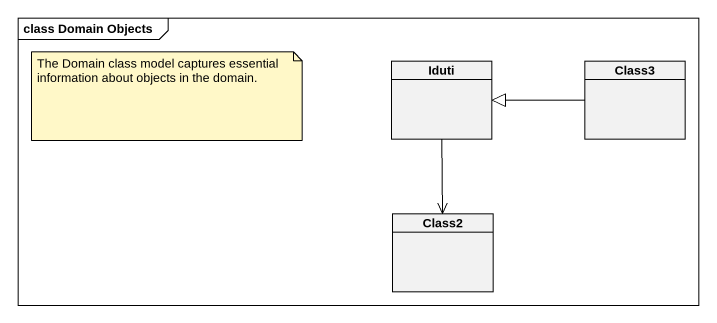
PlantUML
@startuml
mainframe class Domain Objects
hide circle
hide empty members
class Iduti
class Class3
class Class2
Iduti --> Class2
Class3 -left-|> Iduti
note as N1
  The Domain class model captures essential information about objects in the domain.
end note
@enduml
